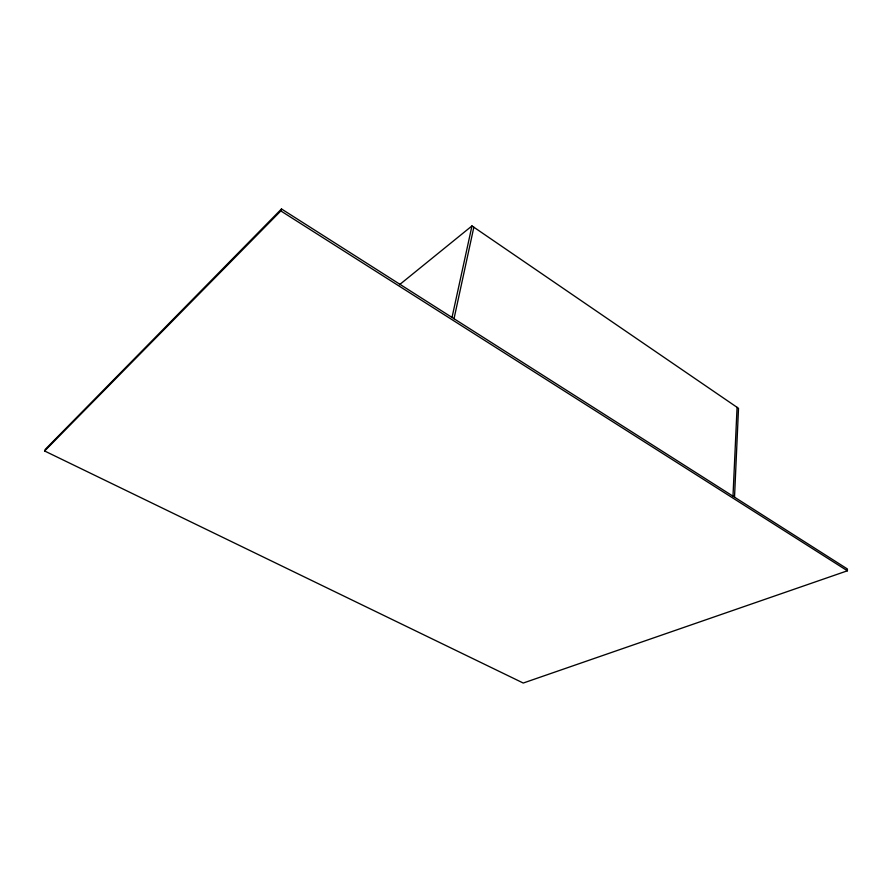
<?xml version="1.0" encoding="UTF-8"?>
<svg xmlns="http://www.w3.org/2000/svg" width="892" height="892" viewBox="0 0 892 892"><rect width="100%" height="100%" fill="white"/><g stroke="black" fill="none" stroke-linecap="round" stroke-linejoin="round"><path stroke-width="1.34" d="M732.99 496.208L737.071 407.321M734.517 497.167L738.509 408.313L471.968 225.921L399.493 284.715M452.021 317.452L471.968 225.921M454.017 318.723L473.842 227.204M44.6 450.984L280.824 210.925L281.493 208.962L847.378 568.962L847.4 570.791L523.247 683.038L44.6 450.984L45.291 449.367L281.493 208.962M280.824 210.925L847.4 570.791"/></g></svg>
